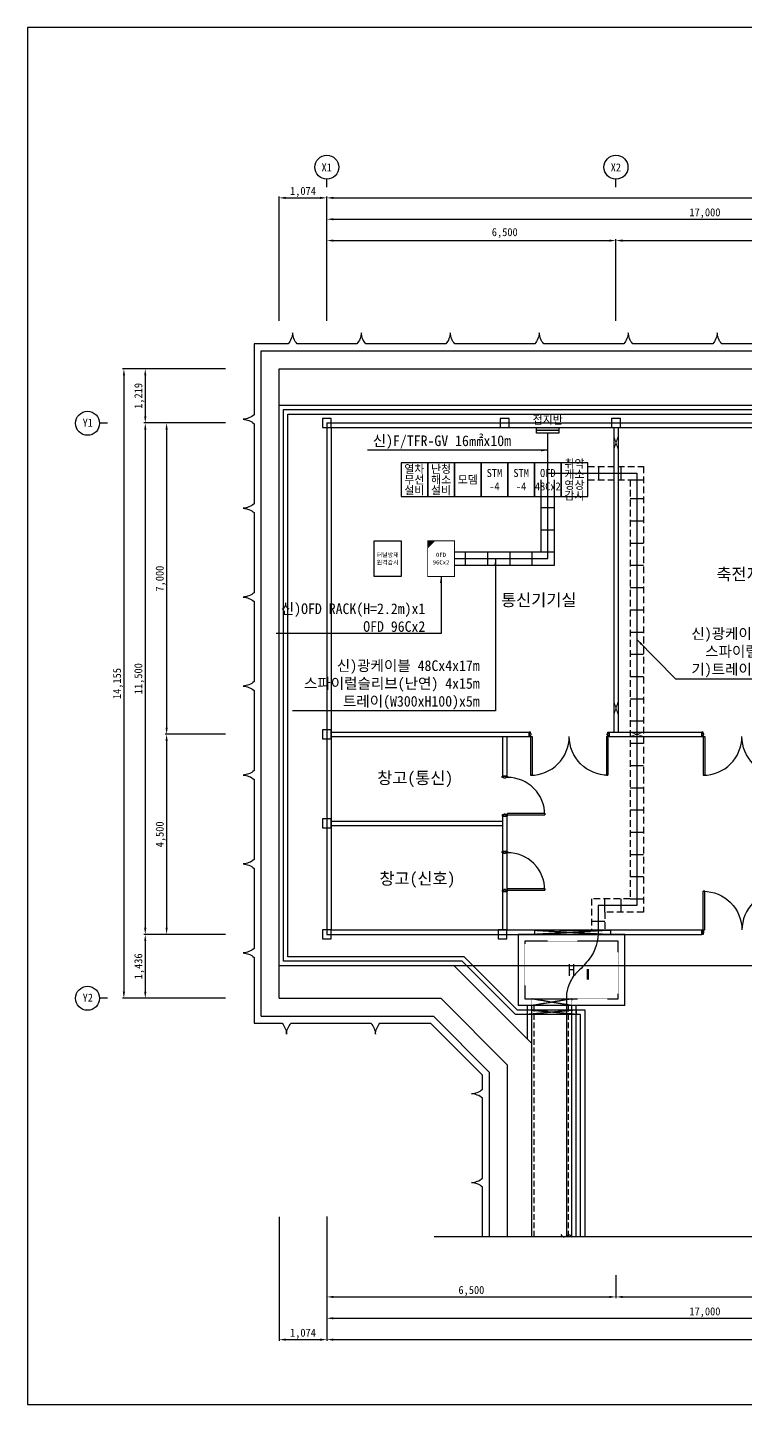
# Model space of a CAD drawing. Header units: millimetres. Extents: x 321905 to 369665, y -371322 to -333827.
# Drawn here: x 321905 to 338043, y -371322 to -340362 of the extents above; entities that cross this region are included whole.
import ezdxf
from ezdxf.enums import TextEntityAlignment as Align

# ---------------------------------------------------------------- set-up
doc = ezdxf.new("R2010")
doc.units = ezdxf.units.MM
doc.linetypes.add('HIDDEN', pattern=[0.375, 0.25, -0.125])
doc.linetypes.add('HIDDEN2', pattern=[0.1875, 0.125, -0.0625])
for name, color, linetype in [('TN-DIMS', 1, 'Continuous'), ('TN-GRND-EQPM', 3, 'Continuous'), ('TN-LEAL', 1, 'Continuous'), ('TN-LEAT', 3, 'Continuous'), ('TT-BASE', 253, 'Continuous'), ('TT-CABL', 4, 'Continuous'), ('TT-TRAY', 4, 'Continuous'), ('TZ-BASE', 253, 'Continuous'), ('TZ-LEAL', 1, 'Continuous'), ('TZ-LEAT', 3, 'Continuous'), ('TZ-LINE', 4, 'Continuous'), ('TZ-TEXT', 3, 'Continuous')]:
    doc.layers.add(name, color=color, linetype=linetype)
doc.layers.add('TX-PAPR', color=2, linetype='Continuous', plot=False)
doc.styles.get("Standard").update_dxf_attribs({"font": 'GulimChe.ttf'})
doc.dimstyles.new('D60', dxfattribs={"dimscale": 60, "dimtxt": 3, "dimasz": 2.5, "dimexe": 0.5, "dimexo": 0.5, "dimgap": 0.5, "dimtad": 1, "dimdec": 0, "dimzin": 1, "dimdsep": 46, "dimlunit": 6, "dimtxsty": 'Standard', "dimcen": 1, "dimclrd": 1, "dimclre": 1, "dimclrt": 3, "dimadec": 0, "dimazin": 0, "dimtfac": 1, "dimtdec": 0, "dimtix": 1, "dimtmove": 2, "dimatfit": 3, "dimfxl": 0, "dimtvp": 2, "dimlwd": -1, "dimlwe": -1, "dimarcsym": 0})

# ---------------------------------------------------------------- blocks, each defined once
blk = doc.blocks.new('*D4')
at = {"layer": 'DEFPOINTS', "color": 0}
for p in [(326384, -349253, -11718), (324551, -360753), (326384, -360753, -11718)]:
    blk.add_point(p, dxfattribs=at)
at = {"layer": 'TN-DIMS', "color": 1}
for p, q in [((326354, -349253), (324521, -349253)), ((324551, -349403), (324551, -360603)), ((326354, -360753), (324521, -360753))]:
    blk.add_line(p, q, dxfattribs=at)
for points in [[(324526, -349403), (324576, -349403), (324551, -349253)], [(324526, -360603), (324576, -360603), (324551, -360753)]]:
    blk.add_solid(points, dxfattribs=at)
at = {"layer": 'TN-DIMS', "color": 3, "insert": (324418, -355003), "char_height": 180, "attachment_point": 5, "rotation": 90}
blk.add_mtext('{\\fGulimChe|b0|i0|c129|p0;11,500}', dxfattribs=at)
blk = doc.blocks.new('*D5')
at = {"layer": 'DEFPOINTS', "color": 0}
for p in [(335132, -345152), (328632, -346985, -11718), (335132, -346985, -11718)]:
    blk.add_point(p, dxfattribs=at)
at = {"layer": 'TN-DIMS', "color": 1}
for p, q in [((328632, -346955), (328632, -345122)), ((328782, -345152), (334982, -345152)), ((335132, -346955), (335132, -345122))]:
    blk.add_line(p, q, dxfattribs=at)
for points in [[(328782, -345127), (328782, -345177), (328632, -345152)], [(334982, -345127), (334982, -345177), (335132, -345152)]]:
    blk.add_solid(points, dxfattribs=at)
at = {"layer": 'TN-DIMS', "color": 3, "insert": (332632, -344985), "char_height": 180, "attachment_point": 5}
blk.add_mtext('{\\fGulimChe|b0|i0|c129|p0;6,500}', dxfattribs=at)
blk = doc.blocks.new('*D6')
at = {"layer": 'DEFPOINTS', "color": 0}
for p in [(345632, -345152), (335132, -346985, -11718), (345632, -346985, -11718)]:
    blk.add_point(p, dxfattribs=at)
at = {"layer": 'TN-DIMS', "color": 1}
for p, q in [((335132, -346955), (335132, -345122)), ((335282, -345152), (345482, -345152)), ((345632, -346955), (345632, -345122))]:
    blk.add_line(p, q, dxfattribs=at)
for points in [[(335282, -345127), (335282, -345177), (335132, -345152)], [(345482, -345127), (345482, -345177), (345632, -345152)]]:
    blk.add_solid(points, dxfattribs=at)
at = {"layer": 'TN-DIMS', "color": 3, "insert": (340632, -344985), "char_height": 180, "attachment_point": 5}
blk.add_mtext('{\\fGulimChe|b0|i0|c129|p0;10,500}', dxfattribs=at)
blk = doc.blocks.new('*D7')
at = {"layer": 'DEFPOINTS', "color": 0}
for p in [(345632, -344672), (328632, -346985, -11718), (345632, -346985, -11718)]:
    blk.add_point(p, dxfattribs=at)
at = {"layer": 'TN-DIMS', "color": 1}
for p, q in [((328632, -346955), (328632, -344642)), ((328782, -344672), (345482, -344672)), ((345632, -346955), (345632, -344642))]:
    blk.add_line(p, q, dxfattribs=at)
for points in [[(328782, -344647), (328782, -344697), (328632, -344672)], [(345482, -344647), (345482, -344697), (345632, -344672)]]:
    blk.add_solid(points, dxfattribs=at)
at = {"layer": 'TN-DIMS', "color": 3, "insert": (337132, -344539), "char_height": 180, "attachment_point": 5}
blk.add_mtext('{\\fGulimChe|b0|i0|c129|p0;17,000}', dxfattribs=at)
blk = doc.blocks.new('*D9')
at = {"layer": 'DEFPOINTS', "color": 0}
for p in [(328632, -344192), (327559, -346985, -11718), (328632, -346985)]:
    blk.add_point(p, dxfattribs=at)
at = {"layer": 'TN-DIMS', "color": 1}
for p, q in [((327559, -346955), (327559, -344162)), ((327709, -344192), (328482, -344192)), ((328632, -346955), (328632, -344162))]:
    blk.add_line(p, q, dxfattribs=at)
for points in [[(327709, -344167), (327709, -344217), (327559, -344192)], [(328482, -344167), (328482, -344217), (328632, -344192)]]:
    blk.add_solid(points, dxfattribs=at)
at = {"layer": 'TN-DIMS', "color": 3, "insert": (328096, -344059), "char_height": 180, "attachment_point": 5}
blk.add_mtext('{\\fGulimChe|b0|i0|c129|p0;1,074}', dxfattribs=at)
blk = doc.blocks.new('*D10')
at = {"layer": 'DEFPOINTS', "color": 0}
for p in [(362132, -344192), (328632, -346985), (362132, -346985, -11718)]:
    blk.add_point(p, dxfattribs=at)
at = {"layer": 'TN-DIMS', "color": 1}
for p, q in [((328632, -346955), (328632, -344162)), ((328782, -344192), (361982, -344192)), ((362132, -346955), (362132, -344162))]:
    blk.add_line(p, q, dxfattribs=at)
for points in [[(328782, -344167), (328782, -344217), (328632, -344192)], [(361982, -344167), (361982, -344217), (362132, -344192)]]:
    blk.add_solid(points, dxfattribs=at)
at = {"layer": 'TN-DIMS', "color": 3, "insert": (343711, -344029), "char_height": 180, "attachment_point": 5}
blk.add_mtext('{\\fGulimChe|b0|i0|c129|p0;33,500}', dxfattribs=at)
blk = doc.blocks.new('*D12')
at = {"layer": 'DEFPOINTS', "color": 0}
for p in [(328632, -367069, -11718), (335132, -368382), (335132, -368904)]:
    blk.add_point(p, dxfattribs=at)
at = {"layer": 'TN-DIMS', "color": 1}
for p, q in [((328632, -367099), (328632, -368934)), ((335132, -368412), (335132, -368934)), ((328782, -368904), (334982, -368904))]:
    blk.add_line(p, q, dxfattribs=at)
for points in [[(328782, -368879), (328782, -368929), (328632, -368904)], [(334982, -368879), (334982, -368929), (335132, -368904)]]:
    blk.add_solid(points, dxfattribs=at)
at = {"layer": 'TN-DIMS', "color": 3, "insert": (331882, -368771), "char_height": 180, "attachment_point": 5}
blk.add_mtext('{\\fGulimChe|b0|i0|c129|p0;6,500}', dxfattribs=at)
blk = doc.blocks.new('*D13')
at = {"layer": 'DEFPOINTS', "color": 0}
for p in [(345632, -367069, -11718), (335132, -368520), (345632, -368904)]:
    blk.add_point(p, dxfattribs=at)
at = {"layer": 'TN-DIMS', "color": 1}
for p, q in [((345632, -367099), (345632, -368934)), ((335132, -368550), (335132, -368934)), ((335282, -368904), (345482, -368904))]:
    blk.add_line(p, q, dxfattribs=at)
for points in [[(335282, -368879), (335282, -368929), (335132, -368904)], [(345482, -368879), (345482, -368929), (345632, -368904)]]:
    blk.add_solid(points, dxfattribs=at)
at = {"layer": 'TN-DIMS', "color": 3, "insert": (340382, -368771), "char_height": 180, "attachment_point": 5}
blk.add_mtext('{\\fGulimChe|b0|i0|c129|p0;10,500}', dxfattribs=at)
blk = doc.blocks.new('*D14')
at = {"layer": 'DEFPOINTS', "color": 0}
for p in [(328632, -367069, -11718), (345632, -367069, -11718), (345632, -369384)]:
    blk.add_point(p, dxfattribs=at)
at = {"layer": 'TN-DIMS', "color": 1}
for p, q in [((328632, -367099), (328632, -369414)), ((345632, -367099), (345632, -369414)), ((328782, -369384), (345482, -369384))]:
    blk.add_line(p, q, dxfattribs=at)
for points in [[(328782, -369359), (328782, -369409), (328632, -369384)], [(345482, -369359), (345482, -369409), (345632, -369384)]]:
    blk.add_solid(points, dxfattribs=at)
at = {"layer": 'TN-DIMS', "color": 3, "insert": (337132, -369251), "char_height": 180, "attachment_point": 5}
blk.add_mtext('{\\fGulimChe|b0|i0|c129|p0;17,000}', dxfattribs=at)
blk = doc.blocks.new('*D16')
at = {"layer": 'DEFPOINTS', "color": 0}
for p in [(327559, -367070, -11718), (328632, -367069, -11718), (328632, -369864)]:
    blk.add_point(p, dxfattribs=at)
at = {"layer": 'TN-DIMS', "color": 1}
for p, q in [((327559, -367100), (327559, -369894)), ((328632, -367099), (328632, -369894)), ((327709, -369864), (328482, -369864))]:
    blk.add_line(p, q, dxfattribs=at)
for points in [[(327709, -369839), (327709, -369889), (327559, -369864)], [(328482, -369839), (328482, -369889), (328632, -369864)]]:
    blk.add_solid(points, dxfattribs=at)
at = {"layer": 'TN-DIMS', "color": 3, "insert": (328096, -369731), "char_height": 180, "attachment_point": 5}
blk.add_mtext('{\\fGulimChe|b0|i0|c129|p0;1,074}', dxfattribs=at)
blk = doc.blocks.new('*D17')
at = {"layer": 'DEFPOINTS', "color": 0}
for p in [(328632, -367069, -11718), (362132, -367069, -11718), (362132, -369864)]:
    blk.add_point(p, dxfattribs=at)
at = {"layer": 'TN-DIMS', "color": 1}
for p, q in [((328632, -367099), (328632, -369894)), ((362132, -367099), (362132, -369894)), ((328782, -369864), (361982, -369864))]:
    blk.add_line(p, q, dxfattribs=at)
for points in [[(328782, -369839), (328782, -369889), (328632, -369864)], [(361982, -369839), (361982, -369889), (362132, -369864)]]:
    blk.add_solid(points, dxfattribs=at)
at = {"layer": 'TN-DIMS', "color": 3, "insert": (345382, -369731), "char_height": 180, "attachment_point": 5}
blk.add_mtext('{\\fGulimChe|b0|i0|c129|p0;33,500}', dxfattribs=at)
blk = doc.blocks.new('*D21')
at = {"layer": 'DEFPOINTS', "color": 0}
for p in [(326384, -349253, -11718), (325031, -356253), (326384, -356253, -11718)]:
    blk.add_point(p, dxfattribs=at)
at = {"layer": 'TN-DIMS', "color": 1}
for p, q in [((326354, -349253), (325001, -349253)), ((325031, -349403), (325031, -356103)), ((326354, -356253), (325001, -356253))]:
    blk.add_line(p, q, dxfattribs=at)
for points in [[(325006, -349403), (325056, -349403), (325031, -349253)], [(325006, -356103), (325056, -356103), (325031, -356253)]]:
    blk.add_solid(points, dxfattribs=at)
at = {"layer": 'TN-DIMS', "color": 3, "insert": (324898, -352753), "char_height": 180, "attachment_point": 5, "rotation": 90}
blk.add_mtext('{\\fGulimChe|b0|i0|c129|p0;7,000}', dxfattribs=at)
blk = doc.blocks.new('*D22')
at = {"layer": 'DEFPOINTS', "color": 0}
for p in [(326384, -356253, -11718), (325031, -360753), (326384, -360753, -11718)]:
    blk.add_point(p, dxfattribs=at)
at = {"layer": 'TN-DIMS', "color": 1}
for p, q in [((326354, -356253), (325001, -356253)), ((325031, -356403), (325031, -360603)), ((326354, -360753), (325001, -360753))]:
    blk.add_line(p, q, dxfattribs=at)
for points in [[(325006, -356403), (325056, -356403), (325031, -356253)], [(325006, -360603), (325056, -360603), (325031, -360753)]]:
    blk.add_solid(points, dxfattribs=at)
at = {"layer": 'TN-DIMS', "color": 3, "insert": (324898, -358503), "char_height": 180, "attachment_point": 5, "rotation": 90}
blk.add_mtext('{\\fGulimChe|b0|i0|c129|p0;4,500}', dxfattribs=at)
blk = doc.blocks.new('*D23')
at = {"layer": 'DEFPOINTS', "color": 0}
for p in [(326384, -348034, -23435), (324551, -349253), (326384, -349253, -11718)]:
    blk.add_point(p, dxfattribs=at)
at = {"layer": 'TN-DIMS', "color": 1}
for p, q in [((326354, -348034), (324521, -348034)), ((324551, -348184), (324551, -349103)), ((326354, -349253), (324521, -349253))]:
    blk.add_line(p, q, dxfattribs=at)
for points in [[(324526, -348184), (324576, -348184), (324551, -348034)], [(324526, -349103), (324576, -349103), (324551, -349253)]]:
    blk.add_solid(points, dxfattribs=at)
at = {"layer": 'TN-DIMS', "color": 3, "insert": (324418, -348644), "char_height": 180, "attachment_point": 5, "rotation": 90}
blk.add_mtext('{\\fGulimChe|b0|i0|c129|p0;1,219}', dxfattribs=at)
blk = doc.blocks.new('*D24')
at = {"layer": 'DEFPOINTS', "color": 0}
for p in [(326384, -360753, -11718), (324551, -362189), (326384, -362189, -23435)]:
    blk.add_point(p, dxfattribs=at)
at = {"layer": 'TN-DIMS', "color": 1}
for p, q in [((326354, -360753), (324521, -360753)), ((324551, -360903), (324551, -362039)), ((326354, -362189), (324521, -362189))]:
    blk.add_line(p, q, dxfattribs=at)
for points in [[(324526, -360903), (324576, -360903), (324551, -360753)], [(324526, -362039), (324576, -362039), (324551, -362189)]]:
    blk.add_solid(points, dxfattribs=at)
at = {"layer": 'TN-DIMS', "color": 3, "insert": (324418, -361471), "char_height": 180, "attachment_point": 5, "rotation": 90}
blk.add_mtext('{\\fGulimChe|b0|i0|c129|p0;1,436}', dxfattribs=at)
blk = doc.blocks.new('*D27')
at = {"layer": 'DEFPOINTS', "color": 0}
for p in [(326384, -348034, -23435), (324071, -362189), (326384, -362189, -23435)]:
    blk.add_point(p, dxfattribs=at)
at = {"layer": 'TN-DIMS', "color": 1}
for p, q in [((326354, -348034), (324041, -348034)), ((324071, -348184), (324071, -362039)), ((326354, -362189), (324041, -362189))]:
    blk.add_line(p, q, dxfattribs=at)
for points in [[(324046, -348184), (324096, -348184), (324071, -348034)], [(324046, -362039), (324096, -362039), (324071, -362189)]]:
    blk.add_solid(points, dxfattribs=at)
at = {"layer": 'TN-DIMS', "color": 3, "insert": (323938, -355112), "char_height": 180, "attachment_point": 5, "rotation": 90}
blk.add_mtext('{\\fGulimChe|b0|i0|c129|p0;14,155}', dxfattribs=at)

msp = doc.modelspace()

# ---------------------------------------------------------------- hatches: boundary and pattern name
at = {"layer": 'TN-GRND-EQPM'}
h = msp.add_hatch(color=256, dxfattribs=at)
h.dxf.hatch_style = 1
h.paths.add_polyline_path([(333849.3, -349354), (333349.3, -349354), (333349.3, -349416.5), (333849.3, -349416.5)])
at = {"layer": 'TZ-LINE'}
h = msp.add_hatch(color=256, dxfattribs=at)
h.dxf.hatch_style = 1
h.paths.add_polyline_path([(331056.9, -351903), (330900.1, -351903), (330900.1, -352059.7)])

# ---------------------------------------------------------------- linework, layer by layer
at = {"layer": 'TN-GRND-EQPM', "elevation": -11717.6}
msp.add_lwpolyline([(333849.3, -349479), (333349.3, -349479), (333349.3, -349354), (333849.3, -349354)], close=True, dxfattribs=at)
msp.add_lwpolyline([(333349.3, -349416.5), (333849.3, -349416.5)], dxfattribs=at)
at = {"layer": 'TN-LEAL'}
for p, q in [((328632.4, -343952.1, 11717.6), (328632.4, -343772.3, 11717.6)), ((335132.4, -343952.1, 11717.6), (335132.4, -343772.3, 11717.6)), ((323703.6, -349260.9, 11717.6), (323523.8, -349260.9, 11717.6)), ((323703.6, -362189, 23435.2), (323523.8, -362189, 23435.2))]:
    msp.add_line(p, q, dxfattribs=at)
for centre in [(328632.4, -343502.7, 11717.6), (335132.4, -343502.7, 11717.6), (323254.2, -349260.9, 11717.6), (323254.2, -362189, 23435.2)]:
    msp.add_circle(centre, 269.6, dxfattribs=at)
at = {"layer": 'TT-BASE', "elevation": 0}
for points in [[(330300.1, -350903), (330900.1, -350903), (330900.1, -350153), (330300.1, -350153)], [(330900.1, -350903), (331500.1, -350903), (331500.1, -350153), (330900.1, -350153)], [(331500.1, -350903), (332100.1, -350903), (332100.1, -350153), (331500.1, -350153)], [(332100.1, -350903), (332700.1, -350903), (332700.1, -350153), (332100.1, -350153)], [(332700.1, -350903), (333300.1, -350903), (333300.1, -350153), (332700.1, -350153)], [(333300.1, -350903), (333900.1, -350903), (333900.1, -350153), (333300.1, -350153)], [(333900.1, -350903), (334500.1, -350903), (334500.1, -350153), (333900.1, -350153)], [(330300.1, -351903), (330300.1, -352703), (329700.1, -352703), (329700.1, -351903)]]:
    msp.add_lwpolyline(points, close=True, dxfattribs=at)
at = {"layer": 'TT-CABL', "ltscale": 0.6}
for points in [[(333600.1, -350382.9), (333600.1, -349479)], [(331500.1, -352303), (333600.1, -352303), (333600.1, -350382.9), (335598.4, -350382.9), (335598.4, -360103.5), (334730, -360103.5), (334730, -360653)]]:
    msp.add_lwpolyline(points, dxfattribs=at)
msp.add_lwpolyline([(334730, -360653, -0.1822277), (334529.9, -361308.6, -0.0425832), (334280.9, -361579.3, 0.1012484), (334092.7, -361839.2, 0.0715643), (334023.4, -362078.4), (334023.4, -367526.9)], format="xyb", dxfattribs=at)
at = {"layer": 'TT-CABL'}
msp.add_spline([(333891.4, -367499.8), (333968.1, -367552.9), (334074.2, -367505.7), (334139, -367558.8)], degree=3, dxfattribs=at)
at = {"layer": 'TT-TRAY', "linetype": 'HIDDEN2', "ltscale": 1200}
for points in [[(334500.1, -350232.9), (335748.4, -350232.9), (335748.4, -360253.5), (334880, -360253.5), (334880, -360653)], [(334500.1, -350532.9), (335448.4, -350532.9), (335448.4, -359953.5), (334580, -359953.5), (334580, -360653)]]:
    msp.add_lwpolyline(points, dxfattribs=at)
at = {"layer": 'TT-TRAY'}
for points in [[(334748.4, -350532.9), (334748.4, -350232.9)], [(335248.4, -350532.9), (335248.4, -350232.9)], [(335448.4, -350532.9), (335748.4, -350532.9)], [(335448.4, -350953.5), (335748.4, -350953.5)], [(335448.4, -351453.5), (335748.4, -351453.5)], [(335448.4, -351953.5), (335748.4, -351953.5)], [(331750.1, -352453), (331750.1, -352153)], [(332250.1, -352453), (332250.1, -352153)], [(332750.1, -352453), (332750.1, -352153)], [(333250.1, -352453), (333250.1, -352153)], [(335448.4, -352453.5), (335748.4, -352453.5)], [(335448.4, -352953.5), (335748.4, -352953.5)], [(335448.4, -353453.5), (335748.4, -353453.5)], [(335448.4, -353953.5), (335748.4, -353953.5)], [(335448.4, -354453.5), (335748.4, -354453.5)], [(335448.4, -354953.5), (335748.4, -354953.5)], [(335448.4, -355453.5), (335748.4, -355453.5)], [(335448.4, -355953.5), (335748.4, -355953.5)], [(335448.4, -356453.5), (335748.4, -356453.5)], [(335448.4, -356953.5), (335748.4, -356953.5)], [(335448.4, -357453.5), (335748.4, -357453.5)], [(335448.4, -357953.5), (335748.4, -357953.5)], [(335448.4, -358453.5), (335748.4, -358453.5)], [(335448.4, -358953.5), (335748.4, -358953.5)], [(335448.4, -359453.5), (335748.4, -359453.5)], [(334880, -360253.5), (334880, -359953.5)], [(335248.4, -360253.5), (335248.4, -359953.5)], [(335448.4, -359953.5), (335748.4, -359953.5)], [(334580, -360453.5), (334880, -360453.5)]]:
    msp.add_lwpolyline(points, dxfattribs=at)
at = {"layer": 'TT-TRAY', "ltscale": 1200}
for points in [[(331500.1, -352153), (333450.1, -352153), (333450.1, -350528)], [(331500.1, -352453), (333750.1, -352453), (333750.1, -350528)], [(333450.1, -351153), (333750.1, -351153)], [(333450.1, -351653), (333750.1, -351653)], [(333450.1, -352153), (333750.1, -352153)]]:
    msp.add_lwpolyline(points, dxfattribs=at)
at = {"layer": 'TX-PAPR'}
msp.add_lwpolyline([(321904.9, -371321.8), (369664.9, -371321.8), (369664.9, -340361.8), (321904.9, -340361.8)], close=True, dxfattribs=at)
at = {"layer": 'TZ-BASE'}
for p, q in [((327158.8, -362589), (327158.8, -347634.2)), ((327158.8, -347634.2), (363958.8, -347634.2)), ((327558.8, -362189), (327558.8, -348034.2)), ((327558.8, -348034.2), (363558.8, -348034.2)), ((327558.8, -362189), (327558.8, -348034.2)), ((327658.8, -361356.6), (327658.8, -348953)), ((327758.8, -361256.6), (327758.8, -349053)), ((328632.4, -349253), (328632.4, -360753)), ((328632.4, -349253), (362132.4, -349253)), ((328732.4, -349353), (328732.4, -360653)), ((328732.4, -349353), (362082.4, -349353)), ((335082.4, -349353), (335082.4, -356203)), ((335182.4, -349353), (335182.4, -356203)), ((328732.4, -356203), (333212.4, -356203)), ((328732.4, -356303), (333212.4, -356303)), ((332582.4, -356303), (332582.4, -357192.3)), ((332682.4, -356303), (332682.4, -357192.3)), ((333182.4, -356303), (333182.4, -356203)), ((334982.4, -356303), (334982.4, -356203)), ((334982.4, -356203), (337063.4, -356203)), ((334982.4, -356303), (337063.4, -356303)), ((337063.4, -356303), (337063.4, -356203)), ((332682.4, -357192.3), (332582.4, -357192.3)), ((328732.4, -358203), (332582.4, -358203)), ((332682.4, -358092.3), (332582.4, -358092.3)), ((332582.4, -358092.3), (332582.4, -358885)), ((332582.4, -358092.3), (332582.4, -360653)), ((332682.4, -358092.3), (332682.4, -358885)), ((332682.4, -358092.3), (332682.4, -360653)), ((328732.4, -358303), (332582.4, -358303)), ((332682.4, -358885), (332582.4, -358885)), ((332682.4, -359785), (332582.4, -359785)), ((328732.4, -360653), (337063.4, -360653)), ((337063.4, -360653), (337063.4, -360753)), ((328632.4, -360753), (337063.4, -360753)), ((332582.4, -360753), (337063.4, -360753)), ((331495.8, -361456.6), (333242.4, -363203.2)), ((334487, -361537.8), (334487, -361768.1)), ((334487, -361537.8), (334487, -361768.1)), ((334509.7, -361537.8), (334509.7, -361768.1)), ((334509.7, -361537.8), (334509.7, -361768.1)), ((327558.8, -362189), (331192.4, -362189)), ((331192.4, -362189), (332692.4, -363689)), ((333142.4, -363103.2, 3751.6), (333142.4, -362353)), ((333242.4, -367546.3), (333242.4, -362353)), ((334137.4, -367546.3), (334137.4, -362353.1)), ((334237.4, -367546.3, 28.6), (334237.4, -362353.1, 28.6)), ((334437.4, -367546.3, 57.2), (334437.4, -362453, 15105.2)), ((327158.8, -362589), (331026.7, -362589)), ((330960.4, -362749), (332132.4, -363921)), ((331026.7, -362589), (332292.4, -363854.7)), ((334337.4, -367546.3), (334337.4, -362553, 15134.2)), ((332692.4, -367546.3, 19288.7), (332692.4, -363689)), ((332292.4, -367546.3), (332292.4, -363854.7)), ((331042.8, -367546.3), (340891.7, -367546.3))]:
    msp.add_line(p, q, dxfattribs=at)
at = {"layer": 'TZ-BASE', "ltscale": 2}
for p, q in [((327558.8, -348853), (363558.8, -348853)), ((327658.8, -348953), (363458.8, -348953)), ((327758.8, -349053), (363358.8, -349053)), ((331719.3, -361256.6, -2064.2), (327758.8, -361256.6)), ((332915.6, -362453, 16066.1), (331719.3, -361256.6, -2064.2)), ((363558.8, -361456.6), (327558.8, -361456.6)), ((331677.9, -361356.6, -2690.5), (327658.8, -361356.6)), ((332874.2, -362553, 18506.4), (331677.9, -361356.6, -2690.5)), ((334437.4, -362453, 15105.2), (332915.6, -362453, 9559.5)), ((334337.4, -362553, 15134.2), (332874.2, -362553, 11949.2))]:
    msp.add_line(p, q, dxfattribs=at)
at = {"layer": 'TZ-BASE', "lineweight": 0, "ltscale": 0.1}
for p, q in [((335082.4, -349549.9), (335182.4, -349849.9)), ((335082.4, -349849.9), (335182.4, -349549.9)), ((335082.4, -355514.9), (335182.4, -355814.9)), ((335082.4, -355814.9), (335182.4, -355514.9)), ((335449.7, -356203), (335749.7, -356303)), ((335449.7, -356303), (335749.7, -356203))]:
    msp.add_line(p, q, dxfattribs=at)
at = {"layer": 'TZ-BASE', "linetype": 'HIDDEN', "ltscale": 8}
for p, q in [((335008.7, -360658.6), (333308.4, -360753)), ((333308.7, -360658.6), (335008.7, -360753)), ((334137.4, -362203.1), (333242.4, -362353)), ((334137.4, -362353), (333242.8, -362203.1)), ((334237.4, -362453, 11717.6), (333142.4, -362553, 11717.6)), ((334237.4, -362553, 11717.6), (333142.4, -362453, 11717.6))]:
    msp.add_line(p, q, dxfattribs=at)
at = {"layer": 'TZ-BASE', "ltscale": 0.1}
for p, q in [((335332.4, -360753), (332932.4, -360753)), ((332932.4, -360753), (332932.4, -362353)), ((335332.4, -362353.2), (335332.4, -360753)), ((335332.4, -362353.2), (332932.4, -362353))]:
    msp.add_line(p, q, dxfattribs=at)
at = {"layer": 'TZ-BASE', "linetype": 'HIDDEN', "ltscale": 500}
for p, q in [((333292.4, -367546.3), (333292.4, -362353)), ((334062.4, -367546.3), (334062.4, -362353.1))]:
    msp.add_line(p, q, dxfattribs=at)
at = {"layer": 'TZ-BASE'}
for points in [[(339308.2, -347474.2), (337508.2, -347474.2, -0.161005), (337408.2, -347224.2, -0.161005), (337308.2, -347474.2), (337308.2, -347474.2), (335508.2, -347474.2, -0.161005), (335408.2, -347224.2, -0.161005), (335308.2, -347474.2), (335308.2, -347474.2), (333508.2, -347474.2, -0.161005), (333408.2, -347224.2, -0.161005), (333308.2, -347474.2), (333308.2, -347474.2), (331508.2, -347474.2, -0.161005), (331408.2, -347224.2, -0.161005), (331308.2, -347474.2), (331308.2, -347474.2), (329508.2, -347474.2, -0.161005), (329408.2, -347224.2, -0.161005), (329308.2, -347474.2), (329308.2, -347474.2), (327962.8, -347474.2, -0.161005), (327862.8, -347224.2, -0.161005), (327762.8, -347474.2), (327762.8, -347474.2), (326998.8, -347474.2)], [(326998.8, -347474.2), (326998.8, -349069.1), (326998.8, -349069.1, -0.161005), (326748.8, -349169.1, -0.161005), (326998.8, -349269.1), (326998.8, -351069.1), (326998.8, -351069.1, -0.161005), (326748.8, -351169.1, -0.161005), (326998.8, -351269.1), (326998.8, -353069.1), (326998.8, -353069.1, -0.161005), (326748.8, -353169.1, -0.161005), (326998.8, -353269.1), (326998.8, -355069.1), (326998.8, -355069.1, -0.161005), (326748.8, -355169.1, -0.161005), (326998.8, -355269.1), (326998.8, -357069.1), (326998.8, -357069.1, -0.161005), (326748.8, -357169.1, -0.161005), (326998.8, -357269.1), (326998.8, -359069.1), (326998.8, -359069.1, -0.161005), (326748.8, -359169.1, -0.161005), (326998.8, -359269.1), (326998.8, -361069.1), (326998.8, -361069.1, -0.161005), (326748.8, -361169.1, -0.161005), (326998.8, -361269.1), (326998.8, -362749)], [(333212.4, -356303), (333212.4, -357173, 0.4142136), (334082.4, -356303, 0.4142136)], [(334952.4, -356303), (334952.4, -357173, -0.4142136), (334082.4, -356303, -0.4142136)], [(337093.4, -356303), (337093.4, -357173, 0.4142136), (337963.4, -356303, 0.4142136)], [(338833.4, -356303), (338833.4, -357173, -0.4142136), (337963.4, -356303, -0.4142136)], [(332692.4, -358062.3), (333532.4, -358062.3, 0.4142136), (332692.4, -357222.3, 0.4142136)], [(332692.4, -359755), (333532.4, -359755, 0.4142136), (332692.4, -358915, 0.4142136)], [(337093.4, -360653), (337093.4, -359783, -0.4142136), (337963.4, -360653, -0.4142136)], [(338833.4, -360653), (338833.4, -359783, 0.4142136), (337963.4, -360653, 0.4142136)], [(326998.8, -362749), (327626.2, -362749, -0.161005), (327726.2, -362999, -0.161005), (327826.2, -362749), (327826.2, -362749), (329626.2, -362749, -0.161005), (329726.2, -362999, -0.161005), (329826.2, -362749), (329826.2, -362749), (330960.4, -362749)], [(332132.4, -367546.3), (332132.4, -366434.4, 0.161005), (331882.4, -366334.4, 0.161005), (332132.4, -366234.4), (332132.4, -366234.4), (332132.4, -364434.4, 0.161005), (331882.4, -364334.4, 0.161005), (332132.4, -364234.4), (332132.4, -364234.4), (332132.4, -363921)]]:
    msp.add_lwpolyline(points, format="xyb", dxfattribs=at)
for points in [[(328732.4, -349153), (328532.4, -349153), (328532.4, -349353), (328732.4, -349353), (328732.4, -349153)], [(332732.4, -349153), (332532.4, -349153), (332532.4, -349353), (332732.4, -349353), (332732.4, -349153)], [(335232.4, -349153), (335032.4, -349153), (335032.4, -349353), (335232.4, -349353), (335232.4, -349153)], [(328732.4, -356153), (328532.4, -356153), (328532.4, -356353), (328732.4, -356353), (328732.4, -356153)], [(333212.4, -356303), (333247.4, -356303), (333247.4, -357173), (333212.4, -357173)], [(334952.4, -356303), (334917.4, -356303), (334917.4, -357173), (334952.4, -357173)], [(337093.4, -356303), (337128.4, -356303), (337128.4, -357173), (337093.4, -357173)], [(328732.4, -358153), (328532.4, -358153), (328532.4, -358353), (328732.4, -358353), (328732.4, -358153)], [(332692.4, -358062.3), (332692.4, -358027.3), (333532.4, -358027.3), (333532.4, -358062.3)], [(332692.4, -359755), (332692.4, -359720), (333532.4, -359720), (333532.4, -359755)], [(337093.4, -360653), (337128.4, -360653), (337128.4, -359783), (337093.4, -359783)], [(328732.4, -360653), (328532.4, -360653), (328532.4, -360853), (328732.4, -360853), (328732.4, -360653)], [(332682.4, -360653), (332482.4, -360653), (332482.4, -360853), (332682.4, -360853), (332682.4, -360653)]]:
    msp.add_lwpolyline(points, dxfattribs=at)
for points in [[(333182.4, -356303), (333212.4, -356303), (333212.4, -356263), (333227.4, -356263), (333227.4, -356243), (333212.4, -356243), (333212.4, -356203), (333182.4, -356203)], [(334982.4, -356303), (334952.4, -356303), (334952.4, -356263), (334937.4, -356263), (334937.4, -356243), (334952.4, -356243), (334952.4, -356203), (334982.4, -356203)], [(337063.4, -356303), (337093.4, -356303), (337093.4, -356263), (337108.4, -356263), (337108.4, -356243), (337093.4, -356243), (337093.4, -356203), (337063.4, -356203)], [(332692.4, -357192.3), (332692.4, -357222.3), (332652.4, -357222.3), (332652.4, -357237.3), (332612.4, -357237.3), (332612.4, -357222.3), (332572.4, -357222.3), (332572.4, -357192.3)], [(332692.4, -358092.3), (332692.4, -358062.3), (332652.4, -358062.3), (332652.4, -358047.3), (332612.4, -358047.3), (332612.4, -358062.3), (332572.4, -358062.3), (332572.4, -358092.3)], [(332692.4, -358885), (332692.4, -358915), (332652.4, -358915), (332652.4, -358930), (332612.4, -358930), (332612.4, -358915), (332572.4, -358915), (332572.4, -358885)], [(332692.4, -359785), (332692.4, -359755), (332652.4, -359755), (332652.4, -359740), (332612.4, -359740), (332612.4, -359755), (332572.4, -359755), (332572.4, -359785)], [(337063.4, -360653), (337093.4, -360653), (337093.4, -360693), (337108.4, -360693), (337108.4, -360713), (337093.4, -360713), (337093.4, -360753), (337063.4, -360753)]]:
    msp.add_lwpolyline(points, close=True, dxfattribs=at)
at = {"layer": 'TZ-BASE', "linetype": 'HIDDEN', "ltscale": 5}
for points in [[(335008.7, -360753), (333308.4, -360753), (333308.4, -360658.6), (335008.7, -360658.6)], [(334137.4, -362353.1), (333242.4, -362353), (333242.8, -362203.1), (334137.4, -362203.1)]]:
    msp.add_lwpolyline(points, close=True, dxfattribs=at)
msp.add_lwpolyline([(335182.4, -360903), (333082.4, -360902.7), (333082.4, -362203), (335182.4, -362203.2), (335182.4, -360903)], dxfattribs=at)
at = {"layer": 'TZ-BASE', "linetype": 'HIDDEN', "ltscale": 5, "elevation": 11717.6}
msp.add_lwpolyline([(334237.4, -362553), (333242.4, -362553), (333242.4, -362453), (334237.4, -362453)], close=True, dxfattribs=at)
at = {"layer": 'TZ-LINE', "const_width": 20, "elevation": 0}
msp.add_lwpolyline([(331500.1, -351903), (331500.1, -352703), (330900.1, -352703), (330900.1, -351903)], close=True, dxfattribs=at)
msp.add_lwpolyline([(330900.1, -352059.7), (331056.9, -351903)], dxfattribs=at)

# ---------------------------------------------------------------- texts
at = {"layer": 'TN-LEAT'}
for s, p in [('X1', (328629.7, -343506.3, 11717.6)), ('X2', (335129.7, -343506.3, 11717.6)), ('Y1', (323259.7, -349246.2, 11717.6)), ('Y2', (323259.7, -362174.3, 23435.2))]:
    msp.add_text(s, height=179.75, dxfattribs=at).set_placement(p, align=Align.MIDDLE_CENTER)
at = {"layer": 'TT-TRAY', "insert": (332773.8, -349837.1), "char_height": 240, "attachment_point": 9}
msp.add_mtext('{\\C6;신)F/TFR-GV 16㎟x10m}', dxfattribs=at)
at = {"layer": 'TZ-BASE'}
for s, p in [('축전지실', (338067.8, -352652.3, 17576.4)), ('통신기기실', (333395.9, -353233.6, 29294)), ('창고(통신)', (330618.5, -357234.3, 17576.4)), ('창고(신호)', (330668.3, -359496, 17576.4)), ('H', (334132.4, -361553))]:
    msp.add_text(s, height=270, dxfattribs=at).set_placement(p, align=Align.MIDDLE_CENTER)
at = {"layer": 'TZ-LEAT', "char_height": 240}
for s, insert, attachment_point in [('{\\C6;신)OFD RACK(H=2.2m)x1\\P   OFD 96Cx2}', (330846.6, -353953.7), 9), ('{\\C6;신)광케이블 48Cx4x15m\\P\\pt480;  스파이럴슬리브(난연) 4x15m\\P}기)트레이(W300xH100)', (336826.7, -354974.2), 7), ('{\\C6;신)광케이블 48Cx4x17m\\P\\pt480;스파이럴슬리브(난연) 4x15m\\P   트레이(W300xH100)x5m}', (332069.2, -355693.8), 9)]:
    msp.add_mtext(s, dxfattribs=dict(at, insert=insert, attachment_point=attachment_point))
at = {"layer": 'TZ-TEXT'}
for s, height, p in [('접지반', 180, (333599.3, -349183.2, -11717.6)), ('취약', 180, (334200.1, -350168)), ('무선', 180, (330600.1, -350528)), ('열차', 180, (330600.1, -350288)), ('해소', 180, (331200.1, -350528)), ('난청', 180, (331200.1, -350288)), ('모뎀', 180, (331800.1, -350528)), ('STM', 180, (332400.1, -350378)), ('STM', 180, (333000.1, -350378)), ('OFD', 180, (333600.1, -350378)), ('개소', 180, (334200.1, -350408)), ('설비', 180, (330600.1, -350768)), ('설비', 180, (331200.1, -350768)), ('-4', 180, (332400.1, -350678)), ('-4', 180, (333000.1, -350678)), ('48Cx2', 180, (333600.1, -350678)), ('감시', 180, (334200.1, -350888)), ('영상', 180, (334200.1, -350648)), ('터널방재', 96, (330000.1, -352219)), ('OFD', 96, (331200.1, -352219)), ('원격감시', 96, (330000.1, -352387)), ('96Cx2', 96, (331200.1, -352387))]:
    msp.add_text(s, height=height, dxfattribs=at).set_placement(p, align=Align.MIDDLE_CENTER)

# ---------------------------------------------------------------- dimensions: what is measured, and where the dimension line sits
at = {"layer": 'TN-DIMS'}
for base, p1, p2, picture, middle in [((328632.4, -344192.3, 11717.6), (327558.8, -346985.5), (328632.4, -346985.5, 11717.6), '*D9', (328095.6, -344058.9, 11717.6)), ((345632.4, -344672.3, 11717.6), (328632.4, -346985.5), (345632.4, -346985.5), '*D7', (337132.4, -344538.9, 11717.6)), ((328632.4, -369864.5, 11717.6), (327558.8, -367069.8), (328632.4, -367069.5), '*D16', (328095.6, -369731.1, 11717.6)), ((335132.4, -368904.5, 11717.6), (328632.4, -367069.5), (335132.4, -368381.9, 11717.6), '*D12', (331882.4, -368771.2, 11717.6)), ((345632.4, -369384.5, 11717.6), (328632.4, -367069.5), (345632.4, -367069.5), '*D14', (337132.4, -369251.1, 11717.6)), ((362132.4, -369864.5, 11717.6), (328632.4, -367069.5), (362132.4, -367069.5), '*D17', (345382.4, -369731.2, 11717.6)), ((345632.4, -368904.5, 11717.6), (335132.4, -368519.7, 11717.6), (345632.4, -367069.5), '*D13', (340382.4, -368771.1, 11717.6))]:
    dim = msp.add_linear_dim(base=base, p1=p1, p2=p2, text='{\\fGulimChe|b0|i0|c129|p0;<>}', dimstyle='D60', dxfattribs=at)
    dim.commit()
    dim.dimension.update_dxf_attribs({"geometry": picture, "text_midpoint": middle})
for base, p1, p2, picture, middle in [((362132.4, -344192.3, 11717.6), (328632.4, -346985.5, 11717.6), (362132.4, -346985.5), '*D10', (343710.8, -344029.1, 11717.6)), ((335132.4, -345152.3, 11717.6), (328632.4, -346985.5), (335132.4, -346985.5), '*D5', (332632.4, -344985.2, 11717.6)), ((345632.4, -345152.3, 11717.6), (335132.4, -346985.5), (345632.4, -346985.5), '*D6', (340632.4, -344985.2, 11717.6))]:
    dim = msp.add_linear_dim(base=base, p1=p1, p2=p2, text='{\\fGulimChe|b0|i0|c129|p0;<>}', dimstyle='D60', dxfattribs=at)
    dim.commit()
    dim.dimension.update_dxf_attribs({"geometry": picture, "text_midpoint": middle, "dimtype": 160})
for base, p1, p2, picture, middle in [((324071, -362189, 11717.6), (326384.5, -348034.2, -11717.6), (326384.5, -362189, -11717.6), '*D27', (323937.6, -355111.6, 11717.6)), ((324551, -349253, 11717.6), (326384.5, -348034.2, -11717.6), (326384.5, -349253), '*D23', (324417.6, -348643.6, 11717.6)), ((324551, -360753, 11717.6), (326384.5, -349253), (326384.5, -360753), '*D4', (324417.6, -355003, 11717.6)), ((325031, -356253, 11717.6), (326384.5, -349253), (326384.5, -356253), '*D21', (324897.7, -352753, 11717.6)), ((325031, -360753, 11717.6), (326384.5, -356253), (326384.5, -360753), '*D22', (324897.6, -358503, 11717.6)), ((324551, -362189, 11717.6), (326384.5, -360753), (326384.5, -362189, -11717.6), '*D24', (324417.6, -361471, 11717.6))]:
    dim = msp.add_linear_dim(base=base, p1=p1, p2=p2, angle=90, text='{\\fGulimChe|b0|i0|c129|p0;<>}', dimstyle='D60', dxfattribs=at)
    dim.commit()
    dim.dimension.update_dxf_attribs({"geometry": picture, "text_midpoint": middle})

# ---------------------------------------------------------------- leaders
at = {"layer": 'TT-TRAY', "annotation_type": 0, "has_hookline": 1, "hookline_direction": 1, "text_width": 3223.7}
msp.add_leader([(333600.1, -349867.1), (332803.8, -349867.1)], dimstyle='D60', dxfattribs=at)
at = {"layer": 'TZ-LEAL', "annotation_type": 0, "has_hookline": 1}
for points, hookline_direction, text_width in [([(332422.7, -352303), (332422.7, -355723.8), (332099.2, -355723.8)], 1, 4205.1), ([(331200.1, -352703), (331200.1, -353983.7), (330876.6, -353983.7)], 1, 3349.8), ([(335598.4, -354118.5), (336473.2, -355004.2), (336796.7, -355004.2)], 0, 4561.9)]:
    msp.add_leader(points, dimstyle='D60', dxfattribs=dict(at, hookline_direction=hookline_direction, text_width=text_width))

doc.saveas('drawing.dxf')
